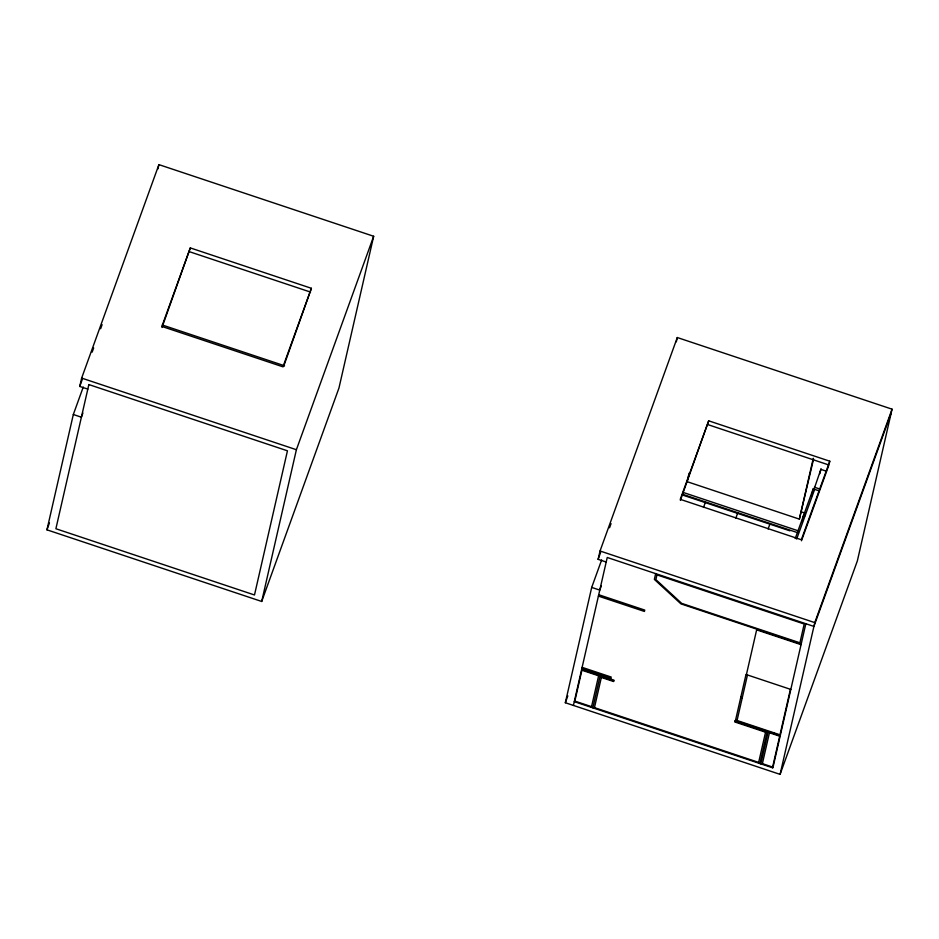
<?xml version="1.0" encoding="UTF-8"?>
<svg xmlns="http://www.w3.org/2000/svg" width="939" height="939" viewBox="0 0 939 939"><rect width="100%" height="100%" fill="white"/><g stroke="black" fill="none" stroke-linecap="round" stroke-linejoin="round"><path stroke-width="1.41" d="M87.808 389.122L79.745 386.434L81.646 378.088L158.914 164.63L373.663 236.264L338.967 388.007L261.699 601.465L46.95 529.831L73.324 414.51L83.254 387.044M157.94 168.891L158.914 164.63M162.001 327.476L190.3 247.908L311.396 288.296L283.601 366.492M261.699 601.465L296.395 449.711L373.663 236.264M606.195 562.027L598.12 559.339L600.033 550.993L677.301 337.535L892.05 409.169L857.354 560.912L780.086 774.37L565.337 702.736L591.699 587.415L601.641 559.949M573.412 705.435L607.24 557.473L813.913 626.419L891.181 412.96M574.68 701.773L582.051 669.53M591.394 707.349L598.765 675.106M676.326 341.796L677.301 337.535M592.838 707.83L600.221 675.587M594.293 708.323L601.512 676.749M655.657 573.706L654.354 579.398L680.916 603.859L801.202 643.978M689.085 473.197L687.148 481.684L799.359 519.114L813.585 458.983M680.388 500.381L708.687 420.813L829.783 461.202L829.207 463.737M705.353 502.635L705.506 501.942L703.522 507.436M737.643 513.398L737.796 512.717L735.812 518.211M769.933 524.173L770.097 523.493L768.102 528.986M746.411 674.613L756.646 629.858L801.049 644.659M737.056 720.495L747.467 674.965M799.359 519.114L813.268 458.302M802.047 522.307L803.667 515.218L805.122 515.699M802.141 522.037L803.772 514.924L813.197 488.867L818.808 490.745M811.578 495.98L813.197 488.867M813.749 490.052L821.062 468.796M819.876 473.632L820.85 469.359L826.402 471.214M758.501 763.09L765.719 731.528M759.956 763.571L767.327 731.328L735.037 720.553L734.732 721.927L765.567 732.209M760.766 763.841L768.137 731.598L780.25 735.636M762.222 764.323L769.593 732.08M774.229 733.629L774.382 732.948M779.44 735.366L779.605 734.685M772.468 767.75L779.851 735.507M780.004 734.814L790.415 689.296M805.838 623.719L772.879 767.879L574.269 701.644M780.086 774.37L814.782 622.616L892.05 409.169M79.745 386.434L82.221 379.567M92.163 352.113L93.654 347.993M100.614 328.767L102.105 324.648M82.89 413.078L81.388 417.198L73.324 414.51M46.95 529.831L49.438 522.953M190.3 247.908L161.872 326.432L282.968 366.832L311.396 288.296M598.12 559.339L600.608 552.472M609.552 527.765L611.043 523.645M601.265 585.983L599.775 590.103L591.699 587.415M565.337 702.736L567.825 695.858M708.687 420.813L680.259 499.337L801.354 539.737L829.783 461.202M795.216 538.552L803.667 515.218M796.671 539.045L814.653 489.36M801.483 540.77L828.914 464.993L707.818 424.604M189.432 251.699L310.527 292.088M814.395 487.212L819.947 489.066M800.779 511.661L804.923 513.046M803.772 514.924L805.216 515.417M683.123 492.423L798.385 530.875M682.63 494.313L798.103 532.836M682.078 494.865L789.945 530.84M162.33 325.011L284.54 365.776M81.646 378.088L296.395 449.711M600.033 550.993L814.782 622.616M598.718 594.727L644.741 610.08L644.424 611.442L598.401 596.101M790.814 689.426L746.012 674.484L735.601 720.013L780.403 734.955M740.824 697.172L742.279 697.654M740.789 697.325L742.244 697.806M582.121 667.347L611.183 677.042L610.866 678.404L581.804 668.709M581.652 669.39L613.942 680.165L613.625 681.526L601.359 677.442M581.898 670.211L598.613 675.787M600.056 676.268L613.789 680.845M734.885 721.234L767.175 732.009M769.44 732.76L779.687 736.188M574.832 701.093L591.547 706.668M594.457 707.63L758.665 762.409M762.374 763.642L772.633 767.069M88.853 384.567L55.894 528.739L254.492 594.974L287.451 450.814L88.853 384.567M656.96 574.879L655.88 579.609L681.691 603.378L799.911 642.816L804.218 624.001L656.96 574.879"/></g></svg>
